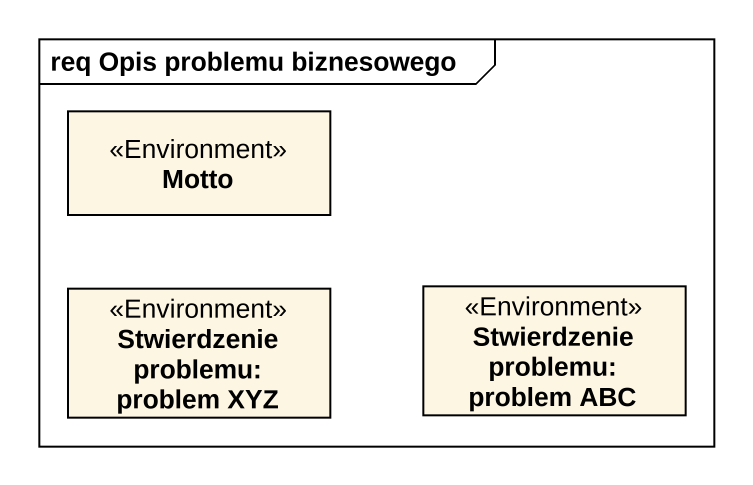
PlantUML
@startuml
mainframe req Opis problemu biznesowego
hide circle
hide empty members
class Motto <<Environment>>
class "Stwierdzenie problemu: problem XYZ" as Stwierdzenie_problemu <<Environment>>
class "Stwierdzenie problemu: problem ABC" as Stwierdzenie_problemu_2 <<Environment>>
@enduml
